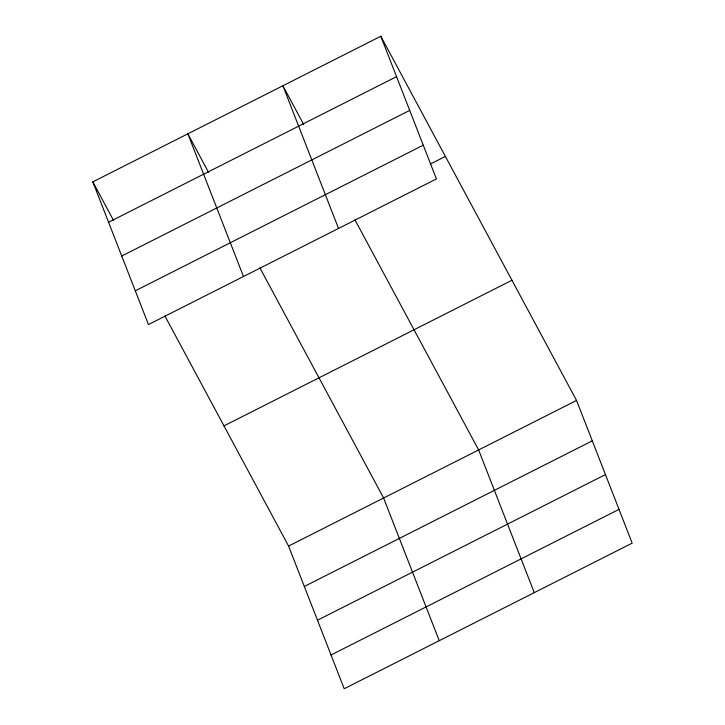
<?xml version="1.0" encoding="UTF-8"?>
<svg xmlns="http://www.w3.org/2000/svg" width="725" height="725" viewBox="0 0 725 725"><rect width="100%" height="100%" fill="white"/><g stroke="black" fill="none" stroke-linecap="round" stroke-linejoin="round"><path stroke-width="1.09" d="M380.797 36.25L436.423 178.939L148.453 324.555L92.827 181.866L380.797 36.25L576.547 400.445L632.173 543.134L344.203 688.75L288.577 546.061L164.874 315.919M108.578 222.267L396.548 76.651M121.737 256.025L409.707 110.408M135.294 290.798L423.264 145.181M430.251 164.086L445.395 156.437M223.98 425.874L511.95 280.258M288.577 546.061L576.547 400.445M304.328 586.462L592.298 440.845M317.487 620.219L605.457 474.603M331.044 654.992L619.014 509.376M303.702 124.492L282.886 85.758L338.521 228.448M354.933 219.811L478.636 449.953L534.271 592.642M208.673 172.55L187.857 133.808L243.482 276.506M259.903 267.86L383.607 498.002L439.241 640.701M92.827 181.866L113.644 220.599"/></g></svg>
